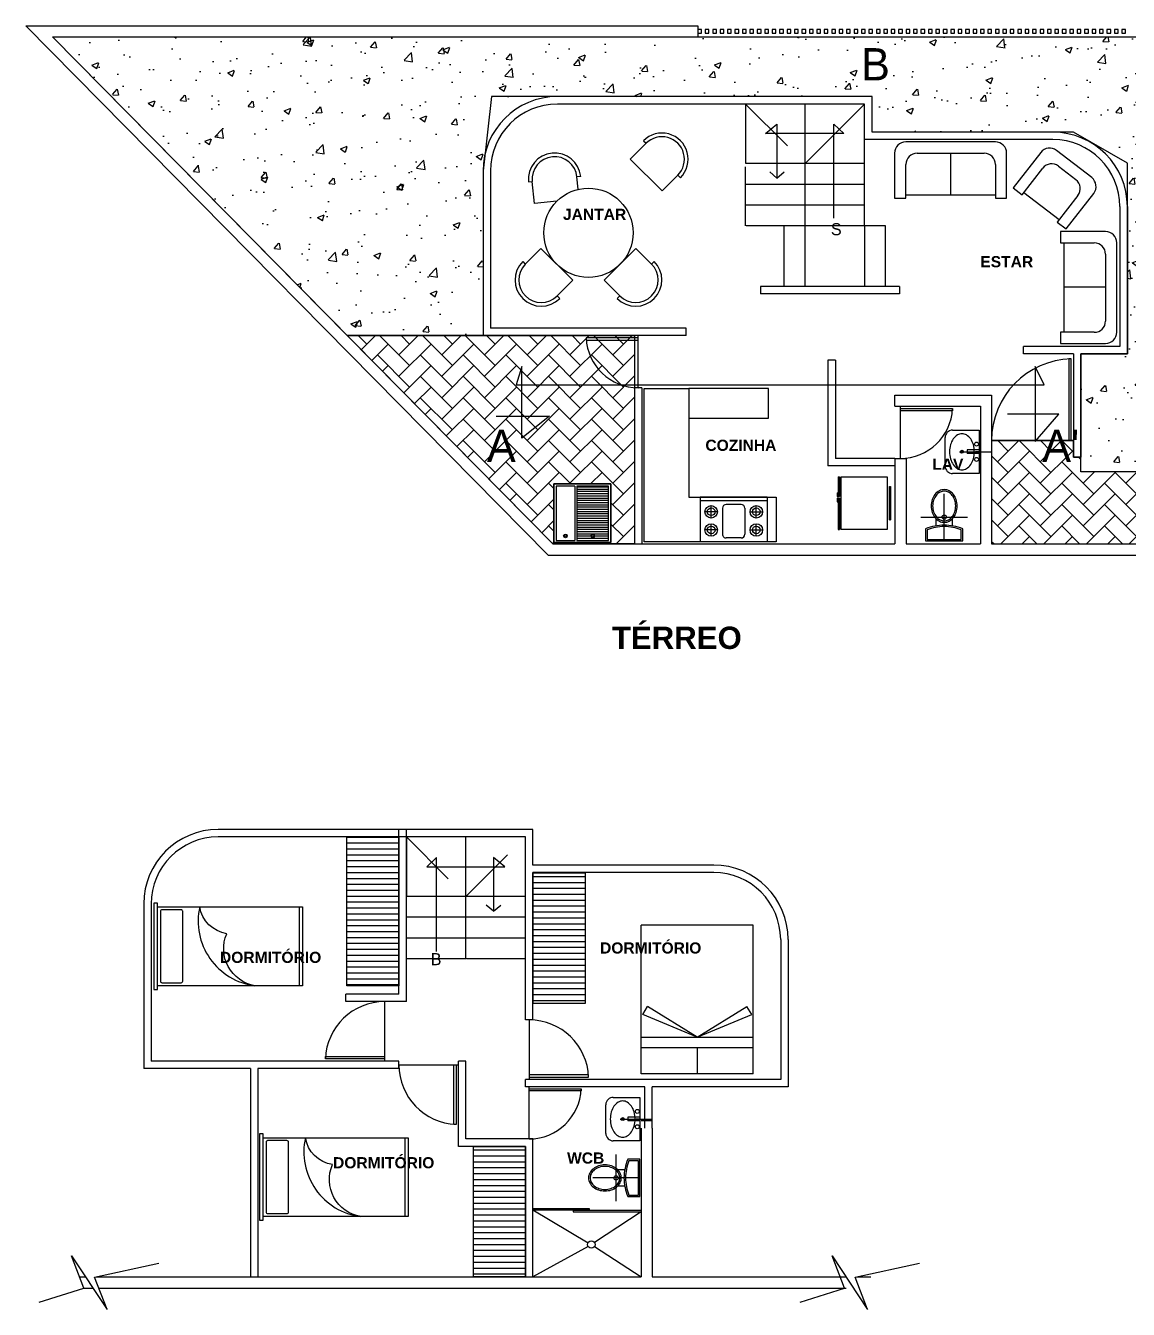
# Model space of a CAD drawing. Header units: millimetres. Extents: x -240.9 to -200.4, y 677.3 to 707.5.
# Drawn here: x -240.92 to -226.09, y 689.56 to 706.81 of the extents above; entities that cross this region are included whole.
import ezdxf

# ---------------------------------------------------------------- set-up
doc = ezdxf.new("R2010")
doc.units = ezdxf.units.MM
doc.header["$LTSCALE"] = 0.25
doc.linetypes.add('BORDER2', pattern=[22.225, 6.35, -3.175, 6.35, -3.175, 0, -3.175])
for name, color, linetype in [('cortes', 214, 'Continuous'), ('cotas', 200, 'Continuous'), ('escalera', 42, 'Continuous'), ('muebles', 128, 'Continuous'), ('muebles sanitarios', 127, 'Continuous'), ('muro 1', 216, 'Continuous'), ('muro 2', 142, 'Continuous'), ('piso 1', 30, 'Continuous'), ('piso 2', 142, 'Continuous'), ('porton', 47, 'Continuous'), ('puertas', 134, 'Continuous'), ('texto', 242, 'Continuous'), ('vegetacion', 102, 'Continuous')]:
    doc.layers.add(name, color=color, linetype=linetype)
doc.layers.add('guia', color=120, linetype='Continuous', plot=False)
doc.styles.add('casa', font='stylu.ttf')
doc.styles.add('fachada', font='swissbo.ttf')
pattern_1 = [(0, (-112.64603, -23.07405), (0, 0.079375), [])]
pattern_2 = [(225, (-23.96523, 1351.98117), (-6e-17, -0.287368196), [0.6096, -0.2032]), (315, (-24.10891, 1351.8375), (-6e-17, -0.287368196), [0.6096, -0.2032])]

# ---------------------------------------------------------------- blocks, each defined once
blk = doc.blocks.new('CAMAI3')
blk.add_line((0.05, -1.96), (1.11, -1.96))
blk.add_lwpolyline([(0, 0), (0, -0.05), (1.16, -0.05), (1.16, 0)], close=True)
blk.add_lwpolyline([(1.11, -0.05), (1.11, -2), (0.05, -2), (0.05, -0.05)])
for points in [[(0.11, -0.09, 0.414214), (0.09, -0.11), (0.09, -0.37, 0.414214), (0.11, -0.39), (1.05, -0.39, 0.414214), (1.07, -0.37), (1.07, -0.11, 0.414214), (1.05, -0.09)], [(0.748, -0.982, -0.324992), (1.11, -0.618, 0.442425), (0.05, -1.361, -0.489756)]]:
    blk.add_lwpolyline(points, format="xyb", close=True)
blk = doc.blocks.new('cama M')
for p, q in [((-120.091, 715.73), (-120.091, 717.73)), ((-118.589, 717.73), (-120.091, 717.73)), ((-118.589, 715.73), (-118.589, 717.73)), ((-120.073, 716.529), (-120.007, 716.636)), ((-119.34, 716.226), (-120.073, 716.529)), ((-119.34, 716.226), (-120.007, 716.636)), ((-119.34, 716.226), (-118.673, 716.636)), ((-119.34, 716.226), (-118.606, 716.529)), ((-118.606, 716.529), (-118.673, 716.636)), ((-120.091, 716.226), (-118.589, 716.226)), ((-118.589, 716.08), (-120.091, 716.08)), ((-119.34, 716.08), (-119.34, 715.73)), ((-118.589, 715.73), (-120.091, 715.73))]:
    blk.add_line(p, q)
blk = doc.blocks.new('1SANIT')
for p, q in [((0.32, 0.564), (0.32, -0.064)), ((0.203, 0.36), (0.299, 0.36)), ((0.006, 0.25), (0.634, 0.25)), ((0.203, 0.14), (0.299, 0.14))]:
    blk.add_line(p, q)
for points in [[(0, 0.5), (0, 0), (0.164, 0, 0.085529), (0.214, 0.25, 0.085529), (0.164, 0.5)], [(0.02, 0.48), (0.02, 0.02), (0.15, 0.02, 0.080634), (0.194, 0.25, 0.080634), (0.15, 0.48)], [(0.47, 0.425, 0.07974), (0.384, 0.411, 0.08865), (0.314, 0.374, 0.10507), (0.266, 0.315, 0.120602), (0.25, 0.25, 0.120602), (0.266, 0.185, 0.10507), (0.314, 0.126, 0.08865), (0.384, 0.089, 0.07974), (0.47, 0.075, 0.07974), (0.556, 0.089, 0.08865), (0.626, 0.126, 0.10507), (0.674, 0.185, 0.120602), (0.69, 0.25, 0.120602), (0.674, 0.315, 0.10507), (0.626, 0.374, 0.08865), (0.556, 0.411, 0.07974)], [(0.47, 0.405, 0.07974), (0.39, 0.392, 0.08865), (0.327, 0.358, 0.10507), (0.284, 0.306, 0.120602), (0.27, 0.25, 0.120602), (0.284, 0.194, 0.10507), (0.327, 0.142, 0.08865), (0.39, 0.108, 0.07974), (0.47, 0.095, 0.07974), (0.55, 0.108, 0.08865), (0.613, 0.142, 0.10507), (0.656, 0.194, 0.120602), (0.67, 0.25, 0.120602), (0.656, 0.306, 0.10507), (0.613, 0.358, 0.08865), (0.55, 0.392, 0.07974)]]:
    blk.add_lwpolyline(points, format="xyb", close=True)
blk.add_circle((0.32, 0.25), 0.0284)
blk = doc.blocks.new('Lava04-p')
for p, q in [((0.378, 0), (-0.05, 0)), ((0.112, 0.025), (0.274, 0.025)), ((0.112, -0.025), (0.112, 0.025)), ((0.112, 0), (0.162, 0)), ((0.274, -0.025), (0.274, 0.025)), ((0.112, -0.025), (0.274, -0.025))]:
    blk.add_line(p, q)
blk.add_lwpolyline([(0.343, -0.243, 0.136834), (0.404, -0.226, 0.106993), (0.461, -0.172, 0.081196), (0.497, -0.096, 0.069213), (0.51, 0, 0.069213), (0.497, 0.097, 0.081196), (0.461, 0.172, 0.106993), (0.404, 0.227, 0.136834), (0.343, 0.243, 0.136834), (0.283, 0.227, 0.106993), (0.226, 0.172, 0.081196), (0.19, 0.097, 0.069213), (0.177, 0, 0.069213), (0.19, -0.096, 0.081196), (0.226, -0.172, 0.106993), (0.283, -0.226, 0.136834)], format="xyb", close=True)
for centre, radius in [((0.147, 0.103), 0.0265), ((0.343, 0), 0.0199), ((0.343, 0), 0.0151), ((0.147, -0.103), 0.0265)]:
    blk.add_circle(centre, radius)
blk = doc.blocks.new('Msa10-pl')
for p, q in [((-0.352, 0.898), (-0.302, 0.898)), ((-0.302, 0.6), (-0.302, 0.898)), ((0.302, 0.6), (0.302, 0.898)), ((0.352, 0.898), (0.302, 0.898)), ((0.302, 0.6), (-0.302, 0.6)), ((-0.898, 0.352), (-0.898, 0.302)), ((-0.6, 0.302), (-0.898, 0.302)), ((-0.6, 0.302), (-0.6, -0.302)), ((0.6, 0), (0.791, 0.234)), ((0.791, 0.234), (1.022, 0.045)), ((1.054, 0.084), (1.022, 0.045)), ((-0.898, -0.352), (-0.898, -0.302)), ((-0.6, -0.302), (-0.898, -0.302)), ((0.51, -0.317), (0.64, -0.423)), ((0.608, -0.462), (0.64, -0.423)), ((-0.302, -1.099), (0.302, -1.099)), ((-0.302, -1.099), (-0.302, -1.398)), ((0.302, -1.099), (0.302, -1.398)), ((-0.352, -1.398), (-0.302, -1.398)), ((0.352, -1.398), (0.302, -1.398))]:
    blk.add_line(p, q)
blk.add_circle((0, 0), 0.6)
for centre, radius, start, end in [((0, 0.898), 0.352, 0, 180), ((0, 0.898), 0.302, 0, 180), ((-0.898, 0), 0.352, 90, 270), ((-0.898, 0), 0.302, 90, 270), ((0.831, -0.189), 0.352, 230.7157, 50.7157), ((0.831, -0.189), 0.302, 230.7157, 50.7157), ((0, -1.398), 0.352, 180, 0), ((0, -1.398), 0.302, 180, 0)]:
    blk.add_arc(centre, radius, start, end)
blk = doc.blocks.new('Lav02-pl')
for p, q in [((0.03, -0.03), (0.03, -0.76)), ((0.455, -0.03), (0.03, -0.03)), ((0.455, -0.06), (0.03, -0.06)), ((0.218, -0.09), (0.03, -0.09)), ((0.455, -0.12), (0.03, -0.12)), ((0.455, -0.15), (0.03, -0.15)), ((0.455, -0.09), (0.267, -0.09)), ((0.455, -0.76), (0.455, -0.03)), ((0.485, -0.76), (0.485, -0.03)), ((0.735, -0.03), (0.485, -0.03)), ((0.735, -0.76), (0.735, -0.03)), ((0.455, -0.18), (0.03, -0.18)), ((0.455, -0.21), (0.03, -0.21)), ((0.455, -0.24), (0.03, -0.24)), ((0.455, -0.27), (0.03, -0.27)), ((0.455, -0.3), (0.03, -0.3)), ((0.455, -0.33), (0.03, -0.33)), ((0.455, -0.36), (0.03, -0.36)), ((0.455, -0.39), (0.03, -0.39)), ((0.455, -0.42), (0.03, -0.42)), ((0.455, -0.45), (0.03, -0.45)), ((0.455, -0.48), (0.03, -0.48)), ((0.455, -0.51), (0.03, -0.51)), ((0.455, -0.54), (0.03, -0.54)), ((0.455, -0.57), (0.03, -0.57)), ((0.455, -0.6), (0.03, -0.6)), ((0.455, -0.63), (0.03, -0.63)), ((0.455, -0.66), (0.03, -0.66)), ((0.455, -0.69), (0.03, -0.69)), ((0.455, -0.72), (0.03, -0.72)), ((0.455, -0.75), (0.03, -0.75)), ((0.03, -0.76), (0.455, -0.76)), ((0.485, -0.76), (0.735, -0.76))]:
    blk.add_line(p, q)
blk.add_lwpolyline([(0, 0), (0, -0.79), (0.765, -0.79), (0.765, 0)], close=True)
for centre, radius in [((0.242, -0.09), 0.0247), ((0.242, -0.09), 0.0147), ((0.61, -0.09), 0.0247), ((0.61, -0.09), 0.0147)]:
    blk.add_circle(centre, radius)
blk = doc.blocks.new('estufa')
for p, q in [((-0.6, 0.45), (-0.6, -0.45)), ((-0.6, 0.45), (0, 0.45)), ((-0.55, 0.45), (-0.55, -0.45)), ((-0.402, 0.219), (-0.402, 0.387)), ((-0.158, 0.219), (-0.158, 0.387)), ((-0.318, 0.303), (-0.486, 0.303)), ((-0.074, 0.303), (-0.242, 0.303)), ((-0.5, 0.1), (-0.5, -0.1)), ((-0.45, 0.15), (-0.1, 0.15)), ((-0.05, 0.1), (-0.05, -0.1)), ((-0.45, -0.15), (-0.1, -0.15)), ((-0.318, -0.303), (-0.486, -0.303)), ((-0.402, -0.219), (-0.402, -0.387)), ((-0.074, -0.303), (-0.242, -0.303)), ((-0.158, -0.219), (-0.158, -0.387)), ((-0.6, -0.45), (0, -0.45))]:
    blk.add_line(p, q)
for centre, radius in [((-0.402, 0.303), 0.0841), ((-0.402, 0.303), 0.0514), ((-0.158, 0.303), 0.0841), ((-0.158, 0.303), 0.0514), ((-0.402, -0.303), 0.0841), ((-0.402, -0.303), 0.0514), ((-0.158, -0.303), 0.0841), ((-0.158, -0.303), 0.0514)]:
    blk.add_circle(centre, radius)
for centre, start, end in [((-0.45, 0.1), 90, 180), ((-0.1, 0.1), 0, 90), ((-0.45, -0.1), 180, 270), ((-0.1, -0.1), 270, 360)]:
    blk.add_arc(centre, 0.05, start, end)
blk = doc.blocks.new('s1')
at = {"layer": 'muebles'}
for p, q in [((200.758, 648.825), (200.159, 648.825)), ((200.008, 648.674), (200.008, 648.069)), ((200.159, 648.069), (200.159, 648.522)), ((200.31, 648.674), (200.607, 648.674)), ((200.758, 648.522), (200.758, 648.069)), ((200.909, 648.069), (200.909, 648.674)), ((200.909, 648.674), (200.909, 648.674)), ((200.008, 648.069), (200.159, 648.069)), ((200.159, 648.111), (200.758, 648.111)), ((200.758, 648.069), (200.909, 648.069))]:
    blk.add_line(p, q, dxfattribs=at)
for centre, start, end in [((200.159, 648.674), 90, 180), ((200.758, 648.674), 0, 90), ((200.31, 648.522), 90, 180), ((200.607, 648.522), 0, 90)]:
    blk.add_arc(centre, 0.151, start, end, dxfattribs=at)
blk = doc.blocks.new('s2')
at = {"layer": 'muebles'}
for p, q in [((201.337, 649.918), (200.132, 649.918)), ((199.981, 649.766), (199.981, 649.161)), ((200.284, 649.766), (201.185, 649.766)), ((200.731, 649.76), (200.731, 649.204)), ((201.487, 649.766), (201.487, 649.766)), ((201.487, 649.161), (201.487, 649.766)), ((200.132, 649.161), (200.132, 649.615)), ((201.336, 649.615), (201.336, 649.161)), ((200.132, 649.204), (201.336, 649.204)), ((199.981, 649.161), (200.132, 649.161)), ((201.336, 649.161), (201.487, 649.161))]:
    blk.add_line(p, q, dxfattribs=at)
for centre, start, end in [((200.132, 649.766), 90, 180), ((201.336, 649.766), 0, 90), ((200.284, 649.615), 90, 180), ((201.185, 649.615), 0, 90)]:
    blk.add_arc(centre, 0.151, start, end, dxfattribs=at)
blk = doc.blocks.new('Ref01-pl')
at = {"color": 0, "linetype": 'ByBlock'}
for p, q in [((-0.224, 0), (0.224, 0)), ((-0.224, -0.016), (-0.224, 0)), ((0.224, -0.016), (0.224, 0)), ((-0.354, -0.044), (0.354, -0.044)), ((-0.354, -0.664), (-0.354, -0.044)), ((-0.224, -0.018), (0.224, -0.018)), ((0.354, -0.044), (0.354, -0.664)), ((0.354, -0.664), (-0.354, -0.664)), ((-0.354, -0.686), (-0.089, -0.686)), ((-0.354, -0.702), (-0.354, -0.686)), ((-0.089, -0.702), (-0.089, -0.686)), ((-0.066, -0.686), (0.354, -0.686)), ((-0.066, -0.702), (-0.066, -0.686)), ((0.354, -0.702), (0.354, -0.686)), ((-0.354, -0.702), (-0.089, -0.702)), ((-0.138, -0.702), (-0.089, -0.702)), ((-0.138, -0.717), (-0.138, -0.702)), ((-0.138, -0.717), (-0.089, -0.717)), ((-0.089, -0.717), (-0.089, -0.702)), ((-0.066, -0.717), (-0.066, -0.702)), ((-0.066, -0.702), (-0.017, -0.702)), ((-0.066, -0.702), (0.354, -0.702)), ((-0.066, -0.717), (-0.017, -0.717)), ((-0.017, -0.717), (-0.017, -0.702))]:
    blk.add_line(p, q, dxfattribs=at)

msp = doc.modelspace()

# ---------------------------------------------------------------- hatches: boundary and pattern name
at = {"layer": 'guia', "ltscale": 0.25}
h = msp.add_hatch(dxfattribs=at)
h.set_pattern_fill('AR-SAND,_O', color=256, scale=0.25, angle=180)
h.set_pattern_definition([(217.5, (-23.965, 1351.981), (0.40001, -12.23533), [0, -9.652, 0, -10.795, 0, -10.31875]), (187.5, (-23.965, 1351.981), (-11.2381, -17.92063), [0, -5.207, 0, -8.6995, 0, -3.33375]), (147.5, (-16.155, 1351.981), (-19.77481, -0.03593), [0, -3.175, 0, -11.43, 0, -14.9225]), (137.5, (-16.155, 1351.981), (-19.0889, -5.57323), [0, -1.5875, 0, -7.493, 0, -8.5725])])
h.paths.add_polyline_path([(-221.802, 701.114), (-221.927, 701.114), (-221.927, 700.814), (-226.733, 700.814), (-226.733, 702.399), (-226.108, 702.399), (-226.108, 704.38), (-226.108, 704.794), (-226.536, 705.38), (-229.539, 705.38), (-229.539, 705.859), (-233.769, 705.859), (-234.769, 705.859), (-234.769, 702.645), (-236.593, 702.645), (-240.558, 706.662), (-231.882, 706.662), (-231.832, 706.712), (-225.232, 706.712), (-225.217, 701.761), (-222.178, 701.761), (-222.178, 706.762), (-221.802, 706.764)])
at = {"layer": 'muebles', "ltscale": 0.25}
h = msp.add_hatch(dxfattribs=at)
h.set_pattern_fill('LINE', color=256, scale=0.025, style=0)
h.set_pattern_definition(pattern_1)
h.paths.add_polyline_path([(-236.599, 693.902), (-235.899, 693.902), (-235.899, 695.906), (-236.599, 695.906)])
h = msp.add_hatch(dxfattribs=at)
h.set_pattern_fill('LINE', color=256, scale=0.025, style=0)
h.set_pattern_definition([(0, (-111.84285, -19.3975), (0, 0.079375), [])])
h.paths.add_polyline_path([(-233.396, 695.422), (-234.096, 695.422), (-234.096, 693.668), (-233.396, 693.668)])
h = msp.add_hatch(dxfattribs=at)
h.set_pattern_fill('LINE', color=256, scale=0.025, style=0)
h.set_pattern_definition(pattern_1)
h.paths.add_polyline_path([(-234.199, 691.746), (-234.899, 691.746), (-234.899, 689.992), (-234.199, 689.992)])
at = {"layer": 'piso 1', "ltscale": 0.25}
h = msp.add_hatch(dxfattribs=at)
h.set_pattern_fill('AR-HBONE', color=256, scale=0.002, angle=180, style=0)
h.set_pattern_definition(pattern_2)
h.paths.add_polyline_path([(-236.593, 702.645), (-232.733, 702.645), (-232.733, 699.845), (-233.829, 699.845)])
h.paths.add_polyline_path([(-233.051, 699.862), (-233.816, 699.862), (-233.816, 700.652), (-233.051, 700.652)], flags=16)
h = msp.add_hatch(dxfattribs=at)
h.set_pattern_fill('AR-HBONE', color=256, scale=0.002, angle=180, style=0)
h.set_pattern_definition(pattern_2)
h.paths.add_polyline_path([(-227.933, 699.845), (-221.777, 699.845), (-221.777, 699.875), (-222.745, 699.875), (-222.745, 699.905), (-222.744, 699.905, -0.396175), (-221.777, 700.814), (-226.733, 700.814), (-226.733, 701.012), (-226.833, 701.012), (-226.833, 701.234), (-227.933, 701.234)])
at = {"layer": 'vegetacion', "ltscale": 0.25}
h = msp.add_hatch(dxfattribs=at)
h.set_pattern_fill('AR-CONC', color=256, scale=0.005, style=0)
h.set_pattern_definition([(50, (-108.0858, -3.0161), (0.91092334, -0.0796954), [0.09525, -1.04775]), (355, (-108.0858, -3.0161), (-0.1762141, 0.9552832), [0.0762, -0.8382]), (100.451, (-108.0099, -3.0228), (0.7347125, 0.8755834), [0.08095, -0.89045]), (46.1842, (-108.0858, -2.7621), (1.3553952, -0.2102116), [0.142875, -1.571625]), (96.6356, (-107.9728, -2.7797), (1.1870212, 1.2371278), [0.121425, -1.335675]), (351.184, (-108.0858, -2.7621), (1.187023, 1.2371256), [0.1143, -1.2573]), (21, (-107.9588, -2.8256), (0.7580744, -0.5113276), [0.09525, -1.04775]), (326, (-107.9588, -2.8256), (0.3090101, 0.9209398), [0.0762, -0.8382]), (71.4514, (-107.8956, -2.86825), (1.0670825, 0.4096143), [0.08095, -0.89045]), (37.5, (-108.0858, -3.01614), (0.01544302, 0.4227752), [0, -0.82804, 0, -0.8509, 0, -0.841375]), (7.5, (-108.0858, -3.01614), (0.3340983, 0.50090287), [0, -0.48514, 0, -0.80899, 0, -0.320675]), (327.5, (-108.369, -3.01614), (0.67795298, -0.02864372), [0, -0.3175, 0, -0.9906, 0, -1.31445]), (317.5, (-108.496, -3.01614), (0.7406459, 0.12713246), [0, -0.41275, 0, -0.65786, 0, -0.93345])])
h.paths.add_polyline_path([(-226.83, 705.38), (-226.108, 704.962), (-226.108, 702.399), (-226.733, 702.399), (-226.733, 700.814), (-221.927, 700.814), (-221.927, 701.114), (-221.802, 701.114), (-221.802, 706.764), (-222.178, 706.762), (-222.178, 701.761), (-225.232, 701.761), (-225.232, 706.662), (-231.882, 706.662), (-240.558, 706.662), (-236.593, 702.645), (-234.769, 702.645), (-234.769, 704.859, -0.057688), (-234.742, 705.087), (-234.653, 705.859), (-233.769, 705.859), (-229.539, 705.859), (-229.539, 705.38)])

# ---------------------------------------------------------------- linework, layer by layer
at = {"layer": 'cortes', "ltscale": 0.25}
msp.add_lwpolyline([(-234.594, 701.562), (-233.877, 701.562), (-234.248, 701.265), (-234.248, 702.229), (-234.322, 701.982), (-227.225, 701.982), (-227.349, 702.229), (-227.349, 701.22), (-227.028, 701.588), (-227.72, 701.588)], dxfattribs=at)
at = {"layer": 'cotas', "ltscale": 0.25}
for p, q in [((-230.818, 704.764), (-230.915, 704.848)), ((-230.818, 704.764), (-230.72, 704.848)), ((-234.628, 694.906), (-234.725, 694.989)), ((-234.628, 694.906), (-234.531, 694.989))]:
    msp.add_line(p, q, dxfattribs=at)
for points in [[(-230.053, 704.223), (-230.053, 705.487), (-229.921, 705.362), (-230.971, 705.362), (-230.818, 705.487), (-230.818, 704.764)], [(-235.392, 694.364), (-235.392, 695.628), (-235.524, 695.503), (-234.475, 695.503), (-234.628, 695.628), (-234.628, 694.906)], [(-240.733, 689.651), (-240.134, 689.842), (-240.302, 690.273), (-239.823, 689.555), (-239.99, 689.986), (-239.128, 690.177)], [(-230.508, 689.651), (-229.91, 689.842), (-230.077, 690.273), (-229.599, 689.555), (-229.766, 689.986), (-228.904, 690.177)]]:
    msp.add_lwpolyline(points, dxfattribs=at)
at = {"layer": 'escalera', "linetype": 'BORDER2', "ltscale": 0.5}
for p, q in [((-231.239, 705.759), (-231.239, 704.959)), ((-231.239, 705.759), (-230.439, 704.959)), ((-231.239, 704.119), (-231.239, 704.959)), ((-230.439, 704.679), (-231.239, 704.679)), ((-230.439, 704.399), (-231.239, 704.399)), ((-230.439, 704.119), (-231.239, 704.119)), ((-229.359, 704.119), (-230.719, 704.119)), ((-235.799, 695.906), (-234.999, 695.106)), ((-235.799, 695.906), (-235.799, 695.106)), ((-234.999, 695.106), (-234.199, 695.906)), ((-234.199, 694.266), (-234.199, 695.427)), ((-235.799, 694.266), (-235.799, 695.106)), ((-234.199, 695.106), (-234.999, 695.106)), ((-234.999, 694.826), (-235.799, 694.826)), ((-234.199, 694.826), (-234.999, 694.826)), ((-234.999, 694.546), (-235.799, 694.546)), ((-234.199, 694.546), (-234.999, 694.546)), ((-234.999, 694.266), (-235.799, 694.266)), ((-234.199, 694.266), (-234.999, 694.266)), ((-234.199, 694.266), (-234.999, 694.266))]:
    msp.add_line(p, q, dxfattribs=at)
at = {"layer": 'escalera', "ltscale": 0.5}
for p, q in [((-230.439, 704.959), (-229.639, 705.759)), ((-230.439, 703.305), (-230.439, 705.759)), ((-229.639, 704.119), (-229.639, 705.28)), ((-230.439, 704.959), (-231.239, 704.959)), ((-229.639, 704.959), (-230.439, 704.959)), ((-229.639, 704.679), (-230.439, 704.679)), ((-229.639, 704.399), (-230.439, 704.399)), ((-230.719, 703.305), (-230.719, 704.119)), ((-229.639, 704.119), (-230.439, 704.119)), ((-229.359, 703.305), (-229.359, 704.119)), ((-229.639, 703.305), (-230.439, 703.305)), ((-234.999, 694.266), (-234.999, 695.906)), ((-234.999, 695.106), (-235.799, 695.106))]:
    msp.add_line(p, q, dxfattribs=at)
at = {"layer": 'escalera', "ltscale": 0.4}
msp.add_line((-229.639, 704.119), (-229.639, 703.305), dxfattribs=at)
at = {"layer": 'escalera', "ltscale": 0.25}
msp.add_line((-226.833, 701.012), (-226.733, 701.012), dxfattribs=at)
at = {"layer": 'guia', "ltscale": 0.25}
msp.add_lwpolyline([(-234.769, 702.645), (-236.593, 702.645), (-240.558, 706.662), (-231.882, 706.662), (-225.232, 706.662), (-225.232, 701.761), (-222.178, 701.761), (-222.178, 706.762), (-221.802, 706.764), (-221.802, 701.114), (-221.927, 700.814), (-226.733, 700.814), (-226.733, 702.399), (-226.108, 702.399), (-226.108, 704.962), (-226.108, 704.962), (-226.83, 705.38), (-229.539, 705.38), (-229.539, 705.859), (-233.769, 705.859), (-234.653, 705.859), (-234.653, 705.859), (-234.769, 704.859), (-234.769, 702.645)], dxfattribs=at)
at = {"layer": 'muebles', "ltscale": 0.5}
msp.add_lwpolyline([(-230.83, 699.875), (-232.603, 699.875), (-232.603, 701.934), (-232.004, 701.934), (-232.004, 700.475), (-230.83, 700.475), (-230.83, 699.875)], dxfattribs=at)
msp.add_lwpolyline([(-230.933, 701.534), (-230.933, 701.934), (-232.004, 701.934), (-232.004, 701.534)], close=True, dxfattribs=at)
at = {"layer": 'muebles', "ltscale": 0.25}
for points in [[(-236.599, 695.906), (-235.899, 695.906), (-235.899, 693.902), (-236.599, 693.902)], [(-234.096, 695.422), (-233.396, 695.422), (-233.396, 693.668), (-234.096, 693.668)], [(-234.899, 691.746), (-234.199, 691.746), (-234.199, 689.992), (-234.899, 689.992)]]:
    msp.add_lwpolyline(points, close=True, dxfattribs=at)
at = {"layer": 'muebles sanitarios', "ltscale": 0.5}
for p, q in [((-228.458, 701.375), (-228.101, 701.375)), ((-228.101, 701.375), (-228.101, 700.791)), ((-228.558, 700.891), (-228.558, 701.275)), ((-228.101, 700.791), (-228.458, 700.791)), ((-233.018, 692.405), (-232.661, 692.405)), ((-232.661, 692.405), (-232.661, 691.82)), ((-233.118, 691.92), (-233.118, 692.305)), ((-232.661, 691.82), (-233.018, 691.82))]:
    msp.add_line(p, q, dxfattribs=at)
for centre, start, end in [((-228.458, 701.275), 90, 180), ((-228.458, 700.891), 180, 270), ((-233.018, 692.305), 90, 180), ((-233.018, 691.92), 180, 270)]:
    msp.add_arc(centre, 0.1, start, end, dxfattribs=at)
at = {"layer": 'muro 1'}
for p, q in [((-240.916, 706.812), (-231.882, 706.812)), ((-240.916, 706.812), (-233.892, 699.695)), ((-240.558, 706.662), (-233.829, 699.845)), ((-240.558, 706.662), (-231.882, 706.662)), ((-229.233, 701.845), (-227.933, 701.845)), ((-229.233, 701.695), (-228.083, 701.695)), ((-229.233, 700.995), (-229.083, 700.995)), ((-233.829, 699.845), (-229.233, 699.845)), ((-229.083, 699.845), (-228.083, 699.845)), ((-227.933, 699.845), (-221.627, 699.845)), ((-233.892, 699.695), (-221.627, 699.695)), ((-240.189, 689.992), (-240.114, 689.992)), ((-239.964, 689.992), (-232.644, 689.992)), ((-232.494, 689.992), (-229.89, 689.992)), ((-229.74, 689.992), (-229.558, 689.992)), ((-240.136, 689.842), (-240.014, 689.842)), ((-239.934, 689.842), (-229.886, 689.842))]:
    msp.add_line(p, q, dxfattribs=at)
at = {"layer": 'muro 1', "ltscale": 0.5}
for p, q in [((-231.882, 706.812), (-231.882, 706.662)), ((-229.233, 700.995), (-229.233, 699.845)), ((-229.083, 700.995), (-229.083, 699.845)), ((-232.644, 691.992), (-232.644, 689.992)), ((-232.494, 691.992), (-232.494, 689.992))]:
    msp.add_line(p, q, dxfattribs=at)
at = {"layer": 'muro 2', "ltscale": 0.5}
for p, q in [((-229.539, 705.859), (-233.769, 705.859)), ((-229.539, 705.38), (-229.539, 705.859)), ((-229.639, 705.759), (-233.769, 705.759)), ((-229.639, 705.28), (-229.639, 705.759)), ((-227.108, 705.38), (-229.539, 705.38)), ((-227.108, 705.28), (-229.639, 705.28)), ((-234.769, 704.859), (-234.769, 702.645)), ((-234.669, 704.859), (-234.669, 702.745)), ((-226.208, 704.38), (-226.208, 702.499)), ((-226.108, 704.38), (-226.108, 702.399)), ((-229.171, 703.305), (-231.039, 703.305)), ((-231.039, 703.305), (-231.039, 703.205)), ((-229.171, 703.305), (-229.171, 703.205)), ((-229.171, 703.205), (-231.039, 703.205)), ((-232.039, 702.745), (-234.669, 702.745)), ((-232.039, 702.645), (-232.039, 702.745)), ((-232.039, 702.645), (-234.769, 702.645)), ((-227.506, 702.399), (-227.506, 702.499)), ((-226.208, 702.499), (-227.506, 702.499)), ((-226.833, 702.399), (-227.506, 702.399)), ((-226.833, 702.399), (-226.833, 701.012)), ((-226.733, 702.399), (-226.733, 701.012)), ((-226.108, 702.399), (-226.733, 702.399)), ((-230.033, 702.314), (-230.133, 702.314)), ((-230.133, 702.314), (-230.133, 700.895)), ((-230.033, 702.314), (-230.033, 700.995)), ((-232.733, 701.945), (-232.733, 699.845)), ((-232.633, 701.945), (-232.733, 701.945)), ((-232.633, 701.945), (-232.633, 699.845)), ((-229.233, 700.995), (-230.033, 700.995)), ((-229.233, 700.895), (-230.133, 700.895)), ((-234.099, 696.006), (-238.329, 696.006)), ((-235.899, 693.792), (-235.899, 696.006)), ((-235.799, 693.692), (-235.799, 696.006)), ((-234.099, 695.527), (-234.099, 696.006)), ((-234.199, 695.906), (-238.329, 695.906)), ((-234.199, 693.446), (-234.199, 695.906)), ((-231.668, 695.527), (-234.099, 695.527)), ((-231.668, 695.427), (-234.099, 695.427)), ((-234.099, 693.446), (-234.099, 695.427)), ((-239.329, 695.006), (-239.329, 692.792)), ((-239.229, 695.006), (-239.229, 692.892)), ((-230.768, 694.527), (-230.768, 692.646)), ((-230.668, 694.527), (-230.668, 692.546)), ((-235.899, 693.792), (-236.613, 693.792)), ((-236.613, 693.692), (-236.613, 693.792)), ((-235.799, 693.692), (-236.613, 693.692)), ((-234.099, 693.446), (-234.199, 693.446)), ((-235.899, 692.892), (-239.229, 692.892)), ((-234.999, 692.892), (-235.099, 692.892)), ((-237.894, 692.792), (-239.329, 692.792)), ((-237.894, 692.792), (-237.894, 689.992)), ((-235.899, 692.792), (-237.794, 692.792)), ((-237.794, 692.792), (-237.794, 689.992)), ((-230.768, 692.646), (-234.199, 692.646)), ((-234.199, 692.546), (-234.199, 692.646)), ((-232.594, 692.546), (-234.199, 692.546)), ((-232.594, 691.992), (-232.594, 692.546)), ((-230.668, 692.546), (-232.494, 692.546)), ((-232.494, 691.992), (-232.494, 692.546)), ((-234.099, 689.992), (-234.099, 691.846)), ((-234.199, 689.992), (-234.199, 691.746))]:
    msp.add_line(p, q, dxfattribs=at)
at = {"layer": 'muro 2', "ltscale": 0.25}
for p, q in [((-235.899, 692.792), (-235.899, 692.892)), ((-235.099, 691.746), (-235.099, 692.892)), ((-234.999, 691.846), (-234.999, 692.892)), ((-232.644, 692.096), (-232.494, 692.096)), ((-234.099, 691.846), (-234.999, 691.846)), ((-234.199, 691.746), (-235.099, 691.746))]:
    msp.add_line(p, q, dxfattribs=at)
at = {"layer": 'muro 2', "ltscale": 0.5}
for points in [[(-231.832, 706.712), (-231.832, 706.762), (-231.882, 706.762), (-231.882, 706.712), (-231.832, 706.712)], [(-231.732, 706.712), (-231.732, 706.762), (-231.782, 706.762), (-231.782, 706.712), (-231.732, 706.712)], [(-231.632, 706.712), (-231.632, 706.762), (-231.682, 706.762), (-231.682, 706.712), (-231.632, 706.712)], [(-231.532, 706.712), (-231.532, 706.762), (-231.582, 706.762), (-231.582, 706.712), (-231.532, 706.712)], [(-231.432, 706.712), (-231.432, 706.762), (-231.482, 706.762), (-231.482, 706.712), (-231.432, 706.712)], [(-231.332, 706.712), (-231.332, 706.762), (-231.382, 706.762), (-231.382, 706.712), (-231.332, 706.712)], [(-231.232, 706.712), (-231.232, 706.762), (-231.282, 706.762), (-231.282, 706.712), (-231.232, 706.712)], [(-231.132, 706.712), (-231.132, 706.762), (-231.182, 706.762), (-231.182, 706.712), (-231.132, 706.712)], [(-231.032, 706.712), (-231.032, 706.762), (-231.082, 706.762), (-231.082, 706.712), (-231.032, 706.712)], [(-230.932, 706.712), (-230.932, 706.762), (-230.982, 706.762), (-230.982, 706.712), (-230.932, 706.712)], [(-230.832, 706.712), (-230.832, 706.762), (-230.882, 706.762), (-230.882, 706.712), (-230.832, 706.712)], [(-230.732, 706.712), (-230.732, 706.762), (-230.782, 706.762), (-230.782, 706.712), (-230.732, 706.712)], [(-230.632, 706.712), (-230.632, 706.762), (-230.682, 706.762), (-230.682, 706.712), (-230.632, 706.712)], [(-230.532, 706.712), (-230.532, 706.762), (-230.582, 706.762), (-230.582, 706.712), (-230.532, 706.712)], [(-230.432, 706.712), (-230.432, 706.762), (-230.482, 706.762), (-230.482, 706.712), (-230.432, 706.712)], [(-230.332, 706.712), (-230.332, 706.762), (-230.382, 706.762), (-230.382, 706.712), (-230.332, 706.712)], [(-230.232, 706.712), (-230.232, 706.762), (-230.282, 706.762), (-230.282, 706.712), (-230.232, 706.712)], [(-230.132, 706.712), (-230.132, 706.762), (-230.182, 706.762), (-230.182, 706.712), (-230.132, 706.712)], [(-230.032, 706.712), (-230.032, 706.762), (-230.082, 706.762), (-230.082, 706.712), (-230.032, 706.712)], [(-229.932, 706.712), (-229.932, 706.762), (-229.982, 706.762), (-229.982, 706.712), (-229.932, 706.712)], [(-229.832, 706.712), (-229.832, 706.762), (-229.882, 706.762), (-229.882, 706.712), (-229.832, 706.712)], [(-229.732, 706.712), (-229.732, 706.762), (-229.782, 706.762), (-229.782, 706.712), (-229.732, 706.712)], [(-229.632, 706.712), (-229.632, 706.762), (-229.682, 706.762), (-229.682, 706.712), (-229.632, 706.712)], [(-229.532, 706.712), (-229.532, 706.762), (-229.582, 706.762), (-229.582, 706.712), (-229.532, 706.712)], [(-229.432, 706.712), (-229.432, 706.762), (-229.482, 706.762), (-229.482, 706.712), (-229.432, 706.712)], [(-229.332, 706.712), (-229.332, 706.762), (-229.382, 706.762), (-229.382, 706.712), (-229.332, 706.712)], [(-229.232, 706.712), (-229.232, 706.762), (-229.282, 706.762), (-229.282, 706.712), (-229.232, 706.712)], [(-229.132, 706.712), (-229.132, 706.762), (-229.182, 706.762), (-229.182, 706.712), (-229.132, 706.712)], [(-229.032, 706.712), (-229.032, 706.762), (-229.082, 706.762), (-229.082, 706.712), (-229.032, 706.712)], [(-228.932, 706.712), (-228.932, 706.762), (-228.982, 706.762), (-228.982, 706.712), (-228.932, 706.712)], [(-228.832, 706.712), (-228.832, 706.762), (-228.882, 706.762), (-228.882, 706.712), (-228.832, 706.712)], [(-228.732, 706.712), (-228.732, 706.762), (-228.782, 706.762), (-228.782, 706.712), (-228.732, 706.712)], [(-228.632, 706.712), (-228.632, 706.762), (-228.682, 706.762), (-228.682, 706.712), (-228.632, 706.712)], [(-228.532, 706.712), (-228.532, 706.762), (-228.582, 706.762), (-228.582, 706.712), (-228.532, 706.712)], [(-228.432, 706.712), (-228.432, 706.762), (-228.482, 706.762), (-228.482, 706.712), (-228.432, 706.712)], [(-228.332, 706.712), (-228.332, 706.762), (-228.382, 706.762), (-228.382, 706.712), (-228.332, 706.712)], [(-228.232, 706.712), (-228.232, 706.762), (-228.282, 706.762), (-228.282, 706.712), (-228.232, 706.712)], [(-228.132, 706.712), (-228.132, 706.762), (-228.182, 706.762), (-228.182, 706.712), (-228.132, 706.712)], [(-228.032, 706.712), (-228.032, 706.762), (-228.082, 706.762), (-228.082, 706.712), (-228.032, 706.712)], [(-227.932, 706.712), (-227.932, 706.762), (-227.982, 706.762), (-227.982, 706.712), (-227.932, 706.712)], [(-227.832, 706.712), (-227.832, 706.762), (-227.882, 706.762), (-227.882, 706.712), (-227.832, 706.712)], [(-227.732, 706.712), (-227.732, 706.762), (-227.782, 706.762), (-227.782, 706.712), (-227.732, 706.712)], [(-227.632, 706.712), (-227.632, 706.762), (-227.682, 706.762), (-227.682, 706.712), (-227.632, 706.712)], [(-227.532, 706.712), (-227.532, 706.762), (-227.582, 706.762), (-227.582, 706.712), (-227.532, 706.712)], [(-227.432, 706.712), (-227.432, 706.762), (-227.482, 706.762), (-227.482, 706.712), (-227.432, 706.712)], [(-227.332, 706.712), (-227.332, 706.762), (-227.382, 706.762), (-227.382, 706.712), (-227.332, 706.712)], [(-227.232, 706.712), (-227.232, 706.762), (-227.282, 706.762), (-227.282, 706.712), (-227.232, 706.712)], [(-227.132, 706.712), (-227.132, 706.762), (-227.182, 706.762), (-227.182, 706.712), (-227.132, 706.712)], [(-227.032, 706.712), (-227.032, 706.762), (-227.082, 706.762), (-227.082, 706.712), (-227.032, 706.712)], [(-226.932, 706.712), (-226.932, 706.762), (-226.982, 706.762), (-226.982, 706.712), (-226.932, 706.712)], [(-226.832, 706.712), (-226.832, 706.762), (-226.882, 706.762), (-226.882, 706.712), (-226.832, 706.712)], [(-226.732, 706.712), (-226.732, 706.762), (-226.782, 706.762), (-226.782, 706.712), (-226.732, 706.712)], [(-226.632, 706.712), (-226.632, 706.762), (-226.682, 706.762), (-226.682, 706.712), (-226.632, 706.712)], [(-226.532, 706.712), (-226.532, 706.762), (-226.582, 706.762), (-226.582, 706.712), (-226.532, 706.712)], [(-226.432, 706.712), (-226.432, 706.762), (-226.482, 706.762), (-226.482, 706.712), (-226.432, 706.712)], [(-226.332, 706.712), (-226.332, 706.762), (-226.382, 706.762), (-226.382, 706.712), (-226.332, 706.712)], [(-226.232, 706.712), (-226.232, 706.762), (-226.282, 706.762), (-226.282, 706.712), (-226.232, 706.712)], [(-226.132, 706.712), (-226.132, 706.762), (-226.182, 706.762), (-226.182, 706.712), (-226.132, 706.712)]]:
    msp.add_lwpolyline(points, dxfattribs=at)
for centre, radius, start, end in [((-233.769, 704.859), 1, 90, 180), ((-233.769, 704.859), 0.9, 90, 180), ((-227.108, 704.38), 1, 0, 90), ((-227.108, 704.38), 0.9, 0, 90), ((-238.329, 695.006), 1, 90, 180), ((-238.329, 695.006), 0.9, 90, 180), ((-231.668, 694.527), 1, 0, 90), ((-231.668, 694.527), 0.9, 0, 90)]:
    msp.add_arc(centre, radius, start, end, dxfattribs=at)
at = {"layer": 'piso 1', "ltscale": 0.25}
for p, q in [((-226.733, 700.814), (-226.733, 701.012)), ((-221.927, 700.814), (-226.733, 700.814))]:
    msp.add_line(p, q, dxfattribs=at)
for points in [[(-236.593, 702.645), (-232.733, 702.645), (-232.733, 699.845), (-233.829, 699.845), (-236.593, 702.645)], [(-221.777, 700.814), (-226.733, 700.814), (-226.733, 701.012), (-226.833, 701.012), (-226.833, 701.234), (-227.933, 701.234), (-227.933, 699.845), (-221.777, 699.845), (-221.777, 700.814)]]:
    msp.add_lwpolyline(points, dxfattribs=at)
msp.add_lwpolyline([(-233.051, 699.862), (-233.816, 699.862), (-233.816, 700.652), (-233.051, 700.652)], close=True, dxfattribs=at)
at = {"layer": 'piso 2', "ltscale": 0.25}
for p, q in [((-234.099, 690.892), (-233.356, 690.451)), ((-232.644, 690.867), (-233.272, 690.453)), ((-233.357, 690.402), (-234.099, 689.992)), ((-233.271, 690.399), (-232.644, 689.992))]:
    msp.add_line(p, q, dxfattribs=at)
msp.add_circle((-233.313, 690.426), 0.05, dxfattribs=at)
at = {"layer": 'porton', "ltscale": 0.5}
for p, q in [((-229.233, 701.695), (-229.233, 701.845)), ((-227.933, 701.845), (-227.933, 699.845)), ((-228.083, 701.695), (-228.083, 699.845))]:
    msp.add_line(p, q, dxfattribs=at)
at = {"layer": 'puertas', "ltscale": 0.25}
for p, q in [((-232.683, 701.945), (-232.683, 702.645)), ((-227.933, 701.234), (-226.833, 701.234)), ((-236.088, 692.892), (-236.088, 693.692)), ((-234.149, 693.446), (-234.149, 692.646)), ((-235.899, 692.842), (-235.099, 692.842)), ((-234.149, 691.846), (-234.149, 692.546)), ((-234.099, 690.912), (-233.341, 690.912)), ((-234.099, 690.892), (-233.341, 690.892)), ((-233.556, 690.887), (-232.644, 690.887)), ((-233.556, 690.887), (-233.556, 690.867)), ((-233.556, 690.867), (-232.644, 690.867)), ((-233.341, 690.912), (-233.341, 690.892))]:
    msp.add_line(p, q, dxfattribs=at)
at = {"layer": 'puertas', "ltscale": 0.5}
msp.add_line((-229.158, 700.995), (-229.158, 701.695), dxfattribs=at)
at = {"layer": 'puertas', "ltscale": 0.25}
for points in [[(-232.683, 702.615), (-233.383, 702.615), (-233.383, 702.585), (-232.683, 702.585)], [(-226.863, 701.234), (-226.863, 702.334), (-226.893, 702.334), (-226.893, 701.234)], [(-236.088, 692.922), (-236.888, 692.922), (-236.888, 692.952), (-236.088, 692.952)], [(-235.129, 692.842), (-235.129, 692.042), (-235.159, 692.042), (-235.159, 692.842)], [(-234.149, 692.676), (-233.349, 692.676), (-233.349, 692.706), (-234.149, 692.706)], [(-234.149, 692.519), (-233.449, 692.519), (-233.449, 692.493), (-234.149, 692.493)]]:
    msp.add_lwpolyline(points, dxfattribs=at)
at = {"layer": 'puertas', "ltscale": 0.5}
msp.add_lwpolyline([(-229.158, 701.665), (-228.458, 701.665), (-228.458, 701.635), (-229.158, 701.635)], dxfattribs=at)
at = {"layer": 'puertas', "ltscale": 0.25}
for centre, radius, start, end in [((-232.683, 702.645), 0.7, 182.4563, 270), ((-226.833, 701.234), 1.1, 91.5628, 180), ((-236.088, 692.892), 0.8, 90, 177.8509), ((-234.149, 692.646), 0.8, 2.1491, 90), ((-235.099, 692.842), 0.8, 180, 267.8509), ((-234.149, 692.546), 0.7, 270, 357.8509)]:
    msp.add_arc(centre, radius, start, end, dxfattribs=at)
at = {"layer": 'puertas', "ltscale": 0.5}
msp.add_arc((-229.158, 701.695), 0.7, 270, 357.5437, dxfattribs=at)

# ---------------------------------------------------------------- block references
at = {"layer": 'escalera'}
msp.add_blockref('s2', (-429.218, 55.332), dxfattribs=at)
at = {"layer": 'escalera', "ltscale": 0.25, "rotation": 322.2473713664926}
msp.add_blockref('s1', (-782.564, 314.683), dxfattribs=at)
at = {"layer": 'escalera', "rotation": 270}
msp.add_blockref('s2', (-876.167, 904.026), dxfattribs=at)
at = {"layer": 'muebles', "ltscale": 0.5}
for name, p, rotation in [('Msa10-pl', (-233.352, 704.028), 135.0257035898159), ('Lav02-pl', (-233.051, 699.862), 180), ('Ref01-pl', (-229.291, 700.393), 270), ('estufa', (-231.399, 699.875), 270)]:
    msp.add_blockref(name, p, dxfattribs=dict(at, rotation=rotation))
at = {"layer": 'muebles', "ltscale": 0.25, "rotation": 89.99999999999999}
for p in [(-239.195, 693.856), (-237.774, 690.753)]:
    msp.add_blockref('CAMAI3', p, dxfattribs=at)
at = {"layer": 'muebles'}
msp.add_blockref('cama M', (-112.55, -23.01), dxfattribs=at)
at = {"layer": 'muebles sanitarios', "ltscale": 0.5}
for name, p, rotation in [('Lava04-p', (-227.988, 701.084), 180), ('1SANIT', (-228.32, 699.885), 90), ('Lava04-p', (-232.548, 692.113), 180), ('1SANIT', (-232.66, 691.572), 180)]:
    msp.add_blockref(name, p, dxfattribs=dict(at, rotation=rotation))

# ---------------------------------------------------------------- texts
at = {"layer": 'texto', "ltscale": 0.25, "style": 'casa'}
for s, height, p in [('B', 0.433, (-229.686, 706.077)), ('S', 0.162, (-230.093, 703.995)), ('A', 0.433, (-234.716, 700.947)), ("A'", 0.4334, (-227.252, 700.947)), ('B', 0.162, (-235.472, 694.182))]:
    msp.add_text(s, height=height, dxfattribs=at).set_placement(p)
at = {"layer": 'texto', "color": 0, "ltscale": 0.25, "style": 'fachada'}
for s, height, p in [('JANTAR', 0.15, (-233.694, 704.201)), ('ESTAR', 0.15, (-228.084, 703.564)), ('COZINHA', 0.15, (-231.78, 701.096)), ('LAV', 0.15, (-228.731, 700.842)), ('TÉRREO', 0.3, (-233.037, 698.433)), ('DORMITÓRIO', 0.15, (-233.196, 694.338)), ('DORMITÓRIO', 0.15, (-238.305, 694.212)), ('WCB', 0.15, (-233.639, 691.514)), ('DORMITÓRIO', 0.15, (-236.785, 691.451))]:
    msp.add_text(s, height=height, dxfattribs=at).set_placement(p)

doc.saveas('drawing.dxf')
